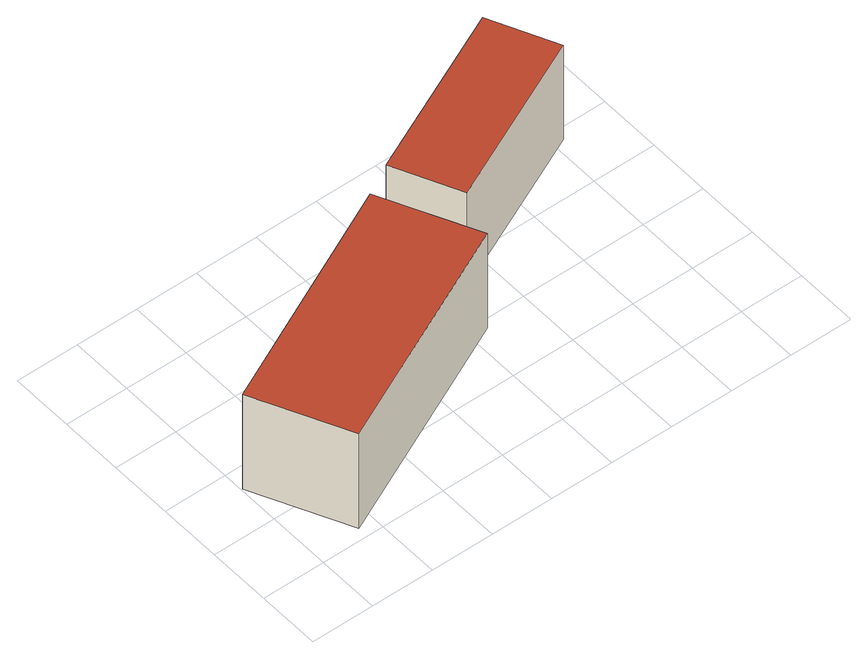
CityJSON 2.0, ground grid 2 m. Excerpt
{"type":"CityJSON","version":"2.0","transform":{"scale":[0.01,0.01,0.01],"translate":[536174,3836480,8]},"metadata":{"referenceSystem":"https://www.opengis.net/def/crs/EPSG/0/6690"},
"CityObjects":{
"building1":{"type":"Building","attributes":{"class":"3001","measuredHeight":3.6,"BuildingDetailAttribute.specifiedBuildingCoverageRate":0.6,"BuildingDetailAttribute.surveyYear":2021,"BuildingIDAttribute.prefecture":"27","BuildingIDAttribute.city":"27104"},"geometry":[{"type":"Solid","lod":"2","boundaries":[[[[0,1,2,3]],[[4,5,6,7]],[[6,2,1,7]],[[5,3,2,6]],[[7,1,0,4]],[[4,0,3,5]]]],"semantics":{"surfaces":[{"type":"GroundSurface"},{"type":"RoofSurface"},{"type":"WallSurface"}],"values":[[0,1,2,2,2,2]]}}]},
"building2":{"type":"Building","attributes":{"class":"3001","measuredHeight":3.5,"BuildingDetailAttribute.specifiedBuildingCoverageRate":0.6,"BuildingDetailAttribute.surveyYear":2021,"BuildingIDAttribute.prefecture":"27","BuildingIDAttribute.city":"27104"},"geometry":[{"type":"Solid","lod":"2","boundaries":[[[[8,9,10,11]],[[12,13,14,15]],[[13,11,10,14]],[[15,9,8,12]],[[14,10,9,15]],[[12,8,11,13]]]],"semantics":{"surfaces":[{"type":"GroundSurface"},{"type":"RoofSurface"},{"type":"WallSurface"}],"values":[[0,1,2,2,2,2]]}}]}
},
"vertices":[
[712,675,58],[856,374,58],[148,36,58],[5,336,58],[712,675,414],[5,336,414],[148,36,414],[856,374,414],
[1335,974,59],[1433,764,59],[907,519,59],[809,729,59],[1335,974,413],[809,729,413],[907,519,413],[1433,764,413]
]}
